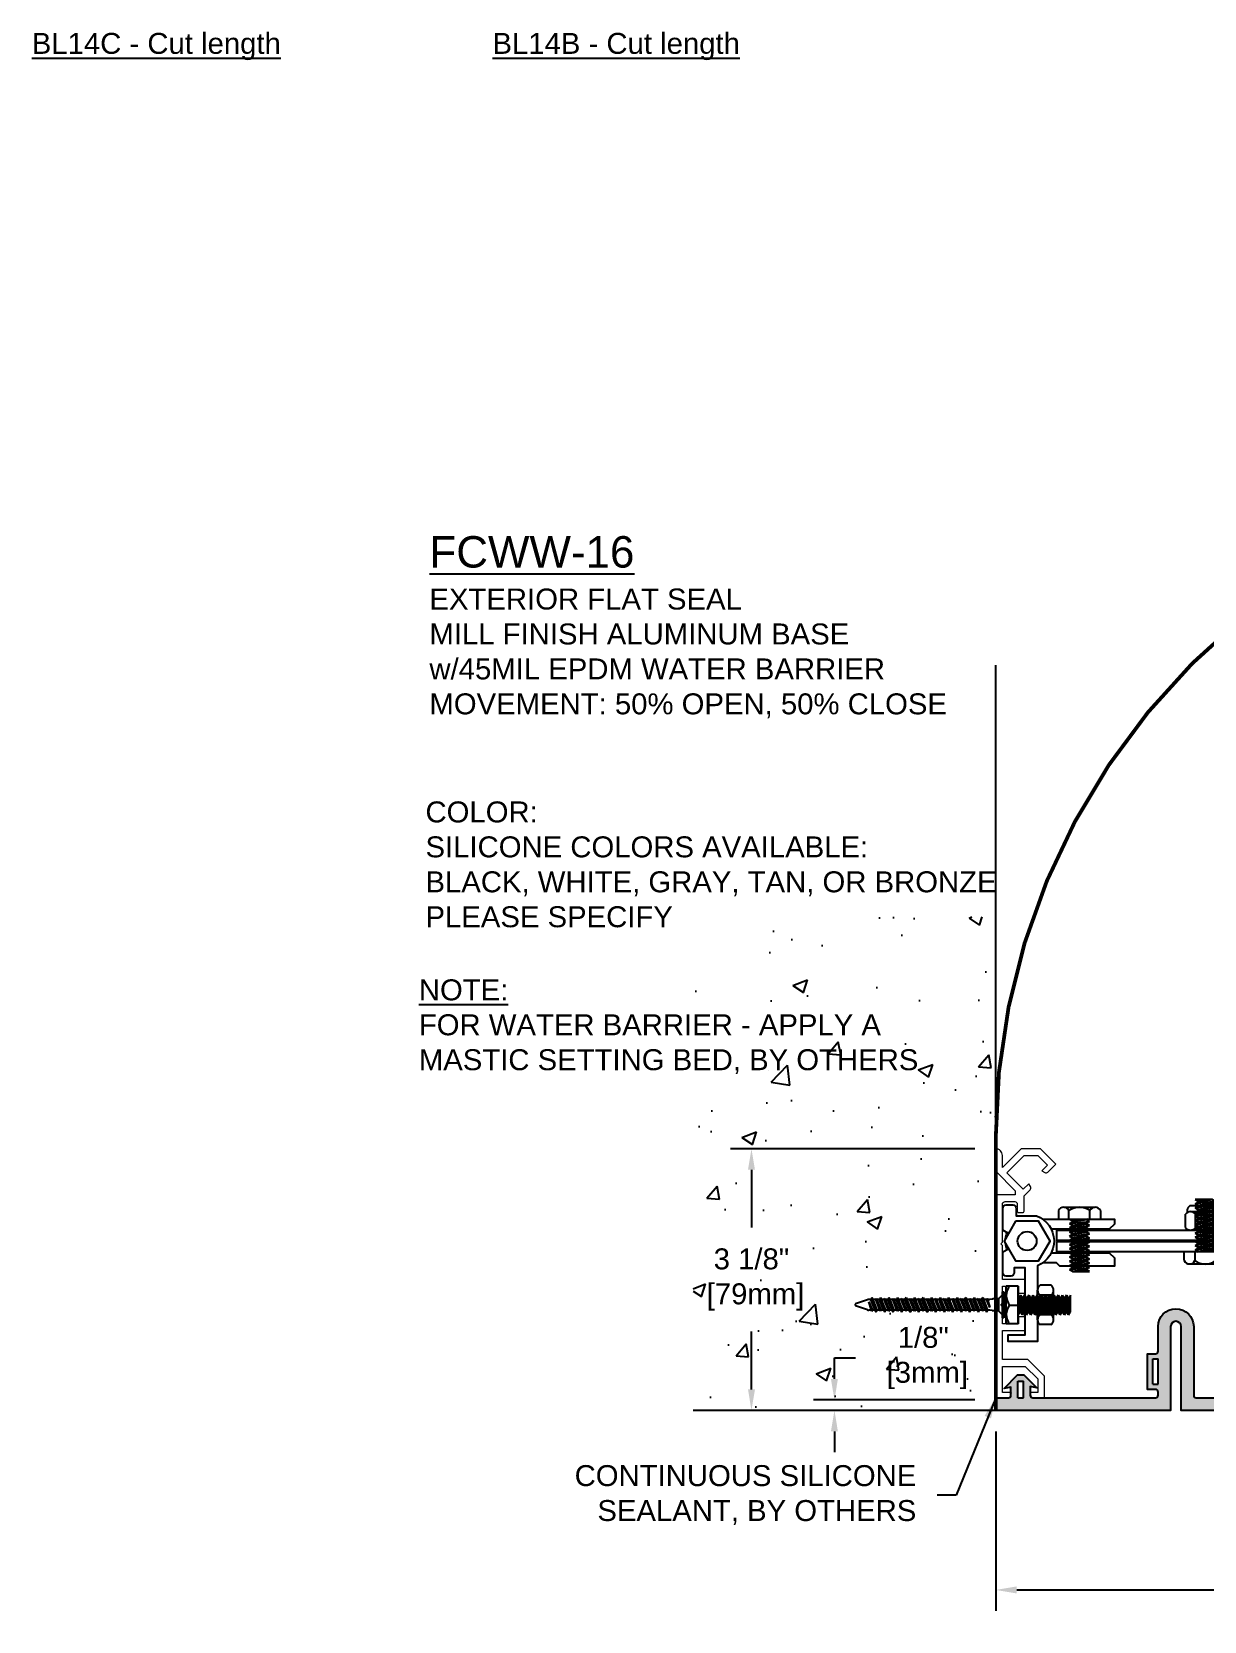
# Model space of a CAD drawing. Header units: inches. Extents: x 1.1 to 34.9, y -16.7 to 21.6.
# Drawn here: x 1.84 to 15.82, y -16.69 to 2.27 of the extents above; entities that cross this region are included whole.
import ezdxf

# ---------------------------------------------------------------- set-up
doc = ezdxf.new("R2010")
doc.units = ezdxf.units.IN
doc.header["$MEASUREMENT"] = 0
for name, color, linetype in [('Anchors', 4, 'Continuous'), ('Conditions', 1, 'Continuous'), ('Dimensions', 3, 'Continuous'), ('Fillers', 2, 'Continuous'), ('Metals', 7, 'Continuous'), ('Text', 2, 'Continuous')]:
    doc.layers.add(name, color=color, linetype=linetype)
doc.styles.add('Arial', font='arial.ttf')
doc.dimstyles.new('Arial', dxfattribs={"dimtxt": 0.25, "dimasz": 0.25, "dimexe": 0.25, "dimexo": 0.25, "dimgap": 0.25, "dimtad": 0, "dimtih": 1, "dimtoh": 1, "dimdec": 4, "dimzin": 0, "dimdsep": 46, "dimlunit": 4, "dimtxsty": 'Arial', "dimcen": 0.25, "dimadec": 0, "dimazin": 0, "dimtfac": 1, "dimtdec": 4, "dimtofl": 0, "dimtmove": 0, "dimatfit": 3, "dimfxl": 0, "dimfrac": 2, "dimtolj": 1, "dimtzin": 0, "dimarcsym": 0})

# ---------------------------------------------------------------- blocks, each defined once
blk = doc.blocks.new('*D0')
at = {"layer": 'Defpoints', "color": 0}
for p in [(13.334, -14.177), (29.334, -14.177), (29.334, -16.319)]:
    blk.add_point(p, dxfattribs=at)
at = {"layer": 'Dimensions', "color": 0, "lineweight": -2}
for p, q in [((13.334, -14.427), (13.334, -16.569)), ((29.334, -14.427), (29.334, -16.569)), ((13.584, -16.319), (20.368, -16.319)), ((29.084, -16.319), (22.301, -16.319))]:
    blk.add_line(p, q, dxfattribs=at)
at = {"layer": 'Dimensions', "color": 0}
for points in [[(13.584, -16.277), (13.584, -16.361), (13.334, -16.319)], [(29.084, -16.277), (29.084, -16.361), (29.334, -16.319)]]:
    blk.add_solid(points, dxfattribs=at)
at = {"layer": 'Dimensions', "color": 0, "insert": (21.334, -16.319), "char_height": 0.25, "attachment_point": 5, "style": 'Arial'}
blk.add_mtext('\\A1;1\'-4"\\P [406mm]', dxfattribs=at)
blk = doc.blocks.new('*D1')
at = {"layer": 'Defpoints', "color": 0}
for p in [(11.411, -14.052), (13.334, -14.052), (13.334, -14.177)]:
    blk.add_point(p, dxfattribs=at)
at = {"layer": 'Dimensions', "color": 0, "lineweight": -2}
for p, q in [((11.411, -13.802), (11.411, -13.552)), ((11.411, -13.552), (11.661, -13.552)), ((13.084, -14.052), (11.161, -14.052)), ((13.084, -14.177), (11.161, -14.177)), ((11.411, -14.427), (11.411, -14.677))]:
    blk.add_line(p, q, dxfattribs=at)
at = {"layer": 'Dimensions', "color": 0}
for points in [[(11.369, -13.802), (11.452, -13.802), (11.411, -14.052)], [(11.369, -14.427), (11.452, -14.427), (11.411, -14.177)]]:
    blk.add_solid(points, dxfattribs=at)
at = {"layer": 'Dimensions', "color": 0, "insert": (12.47, -13.552), "char_height": 0.25, "attachment_point": 5, "style": 'Arial'}
blk.add_mtext('\\A1;1/8"\\P [3mm]', dxfattribs=at)
blk = doc.blocks.new('*D2')
at = {"layer": 'Defpoints', "color": 0}
for p in [(10.421, -11.057), (13.335, -11.057), (13.334, -14.177)]:
    blk.add_point(p, dxfattribs=at)
at = {"layer": 'Dimensions', "color": 0, "lineweight": -2}
for p, q in [((13.085, -11.057), (10.171, -11.057)), ((10.421, -11.307), (10.421, -11.995)), ((10.421, -13.927), (10.421, -13.236)), ((13.084, -14.177), (10.171, -14.177))]:
    blk.add_line(p, q, dxfattribs=at)
at = {"layer": 'Dimensions', "color": 0}
for points in [[(10.38, -11.307), (10.463, -11.307), (10.421, -11.057)], [(10.38, -13.927), (10.463, -13.927), (10.421, -14.177)]]:
    blk.add_solid(points, dxfattribs=at)
at = {"layer": 'Dimensions', "color": 0, "insert": (10.421, -12.616), "char_height": 0.25, "attachment_point": 5, "style": 'Arial'}
blk.add_mtext('\\A1;3 1/8"\\P [79mm]', dxfattribs=at)
blk = doc.blocks.new('SILW800')
h = blk.add_hatch(color=256)
h.paths.add_polyline_path([(8.438, 6.167, -1), (8.563, 6.167), (8.563, 5.167), (10.649, 5.167), (10.649, 5.317), (10.498, 5.317, -0.414214), (10.467, 5.348), (10.467, 5.442), (10.547, 5.427), (10.39, 5.592), (10.315, 5.592), (10.157, 5.437), (10.237, 5.452), (10.237, 5.348, -0.414214), (10.206, 5.317), (8.744, 5.317, -0.414214), (8.713, 5.348), (8.713, 5.386, -0.414214), (8.744, 5.417), (8.837, 5.417), (8.838, 5.419), (8.838, 5.837), (8.833, 5.842), (8.744, 5.842, -0.414214), (8.713, 5.873), (8.713, 6.167, 1), (8.288, 6.167), (8.288, 5.348, -0.414214), (8.257, 5.317), (6.795, 5.317, -0.414214), (6.764, 5.348), (6.764, 5.442), (6.844, 5.427), (6.687, 5.592), (6.612, 5.592), (6.454, 5.437), (6.534, 5.452), (6.534, 5.348, -0.414214), (6.503, 5.317), (5.041, 5.317, -0.414214), (5.01, 5.348), (5.01, 6.167, 0.595676), (4.682, 6.345), (4.62, 6.283, 0.14555), (4.585, 6.167), (4.585, 5.873, -0.414214), (4.554, 5.842), (4.46, 5.842), (4.46, 5.417), (4.554, 5.417, -0.414214), (4.585, 5.386), (4.585, 5.348, -0.414214), (4.554, 5.317), (3.092, 5.317, -0.414214), (3.061, 5.348), (3.061, 5.452), (3.139, 5.438), (3.016, 5.56), (2.984, 5.592), (2.913, 5.592), (2.826, 5.505), (2.751, 5.427), (2.831, 5.442), (2.831, 5.348, -0.414214), (2.8, 5.317), (2.649, 5.317), (2.649, 5.167), (4.735, 5.167), (4.735, 6.167, -1), (4.86, 6.167), (4.86, 5.167), (8.438, 5.167)])
h.paths.add_polyline_path([(6.684, 5.317), (6.614, 5.317), (6.614, 5.517), (6.684, 5.517)], flags=17)
h.paths.add_polyline_path([(8.713, 5.48), (8.713, 5.78), (8.776, 5.78), (8.776, 5.48)], flags=16)
h.paths.add_polyline_path([(4.585, 5.48), (4.523, 5.48), (4.523, 5.78), (4.585, 5.78)], flags=16)
h.paths.add_polyline_path([(10.317, 5.317), (10.317, 5.517), (10.387, 5.517), (10.387, 5.317)], flags=17)
h.paths.add_polyline_path([(2.981, 5.317), (2.911, 5.317), (2.911, 5.517), (2.981, 5.517)], flags=17)
for p, q in [((4.523, 5.48), (4.523, 5.78)), ((4.523, 5.78), (4.585, 5.78)), ((4.585, 5.48), (4.585, 5.78)), ((8.713, 5.48), (8.713, 5.78)), ((8.776, 5.78), (8.713, 5.78)), ((8.776, 5.48), (8.776, 5.78)), ((8.838, 5.837), (8.833, 5.842)), ((2.911, 5.517), (2.981, 5.517)), ((2.911, 5.317), (2.911, 5.517)), ((2.981, 5.317), (2.981, 5.517)), ((6.614, 5.517), (6.684, 5.517)), ((6.614, 5.317), (6.614, 5.517)), ((6.684, 5.517), (6.684, 5.317)), ((10.317, 5.517), (10.387, 5.517)), ((10.317, 5.317), (10.317, 5.517)), ((10.387, 5.517), (10.387, 5.317)), ((2.911, 5.317), (2.981, 5.317)), ((4.523, 5.48), (4.585, 5.48)), ((6.684, 5.317), (6.614, 5.317)), ((8.776, 5.48), (8.713, 5.48)), ((8.837, 5.417), (8.838, 5.419)), ((10.387, 5.317), (10.317, 5.317))]:
    blk.add_line(p, q)
blk.add_lwpolyline([(2.649, 5.167), (2.649, 5.317), (2.8, 5.317, 0.414214), (2.831, 5.348), (2.831, 5.442), (2.751, 5.427), (2.909, 5.592), (2.984, 5.592), (3.141, 5.437), (3.061, 5.452), (3.061, 5.348, 0.414214), (3.092, 5.317), (4.554, 5.317, 0.414214), (4.585, 5.348), (4.585, 5.386, 0.414214), (4.554, 5.417), (4.46, 5.417), (4.46, 5.842), (4.554, 5.842, 0.414214), (4.585, 5.873), (4.585, 6.167, -1), (5.01, 6.167), (5.01, 5.348, 0.414214), (5.041, 5.317), (6.503, 5.317, 0.414214), (6.534, 5.348), (6.534, 5.452), (6.454, 5.437), (6.612, 5.592), (6.687, 5.592), (6.844, 5.427), (6.764, 5.442), (6.764, 5.348, 0.414214), (6.795, 5.317), (8.257, 5.317, 0.414214), (8.288, 5.348), (8.288, 6.167, -1), (8.713, 6.167), (8.713, 5.873, 0.414214), (8.744, 5.842), (8.838, 5.842), (8.838, 5.417), (8.744, 5.417, 0.414214), (8.713, 5.386), (8.713, 5.348, 0.414214), (8.744, 5.317), (10.206, 5.317, 0.414214), (10.237, 5.348), (10.237, 5.452), (10.157, 5.437), (10.315, 5.592), (10.39, 5.592), (10.547, 5.427), (10.467, 5.442), (10.467, 5.348, 0.414214), (10.498, 5.317), (10.649, 5.317), (10.649, 5.167), (8.563, 5.167), (8.563, 6.167, 1), (8.438, 6.167), (8.438, 5.167), (4.86, 5.167), (4.86, 6.167, 1), (4.735, 6.167), (4.735, 5.167)], format="xyb", close=True)
blk.add_point((6.649, 5.317))
blk = doc.blocks.new('H1458S')
for p, q in [((-0.25, 0.104), (-0.25, 0)), ((-0.25, 0), (0.25, 0)), ((-0.188, 0.144), (0.187, 0.144)), ((-0.125, 0), (-0.125, 0.104)), ((-0.119, 0), (-0.085, -0.02)), ((-0.085, -0.02), (0.048, 0)), ((0.125, 0), (0.125, 0.104)), ((0.25, 0.104), (0.25, 0)), ((-0.119, -0.05), (0.119, -0.025)), ((-0.119, -0.05), (-0.085, -0.03)), ((-0.119, -0.05), (-0.085, -0.07)), ((-0.119, -0.1), (0.119, -0.075)), ((-0.119, -0.1), (-0.085, -0.08)), ((-0.119, -0.1), (-0.085, -0.12)), ((-0.119, -0.15), (0.119, -0.125)), ((-0.119, -0.15), (-0.085, -0.13)), ((-0.119, -0.15), (-0.085, -0.17)), ((-0.119, -0.2), (0.119, -0.175)), ((-0.119, -0.2), (-0.085, -0.18)), ((-0.085, -0.03), (0.085, -0.005)), ((-0.085, -0.02), (-0.085, -0.03)), ((-0.085, -0.07), (0.085, -0.045)), ((-0.085, -0.08), (0.085, -0.055)), ((-0.085, -0.07), (-0.085, -0.08)), ((-0.085, -0.12), (0.085, -0.095)), ((-0.085, -0.13), (0.085, -0.105)), ((-0.085, -0.12), (-0.085, -0.13)), ((-0.085, -0.17), (0.085, -0.145)), ((-0.085, -0.18), (0.085, -0.155)), ((-0.085, -0.17), (-0.085, -0.18)), ((0.094, 0), (0.085, -0.005)), ((0.119, -0.025), (0.085, -0.005)), ((0.119, -0.025), (0.085, -0.045)), ((0.085, -0.045), (0.085, -0.055)), ((0.119, -0.075), (0.085, -0.055)), ((0.119, -0.075), (0.085, -0.095)), ((0.085, -0.095), (0.085, -0.105)), ((0.119, -0.125), (0.085, -0.105)), ((0.119, -0.125), (0.085, -0.145)), ((0.085, -0.145), (0.085, -0.155)), ((0.119, -0.175), (0.085, -0.155)), ((0.119, -0.175), (0.085, -0.195)), ((-0.119, -0.2), (-0.085, -0.22)), ((-0.119, -0.25), (0.119, -0.225)), ((-0.119, -0.25), (-0.085, -0.23)), ((-0.119, -0.25), (-0.085, -0.27)), ((-0.119, -0.3), (0.119, -0.275)), ((-0.119, -0.3), (-0.085, -0.28)), ((-0.119, -0.3), (-0.085, -0.32)), ((-0.119, -0.35), (0.119, -0.325)), ((-0.119, -0.35), (-0.085, -0.33)), ((-0.119, -0.35), (-0.085, -0.37)), ((-0.119, -0.4), (0.119, -0.375)), ((-0.085, -0.22), (0.085, -0.195)), ((-0.085, -0.23), (0.085, -0.205)), ((-0.085, -0.22), (-0.085, -0.23)), ((-0.085, -0.27), (0.085, -0.245)), ((-0.085, -0.28), (0.085, -0.255)), ((-0.085, -0.27), (-0.085, -0.28)), ((-0.085, -0.32), (0.085, -0.295)), ((-0.085, -0.33), (0.085, -0.305)), ((-0.085, -0.32), (-0.085, -0.33)), ((-0.085, -0.37), (0.085, -0.345)), ((-0.085, -0.38), (0.085, -0.355)), ((-0.085, -0.37), (-0.085, -0.38)), ((0.085, -0.195), (0.085, -0.205)), ((0.119, -0.225), (0.085, -0.205)), ((0.119, -0.225), (0.085, -0.245)), ((0.085, -0.245), (0.085, -0.255)), ((0.119, -0.275), (0.085, -0.255)), ((0.119, -0.275), (0.085, -0.295)), ((0.085, -0.295), (0.085, -0.305)), ((0.119, -0.325), (0.085, -0.305)), ((0.119, -0.325), (0.085, -0.345)), ((0.085, -0.345), (0.085, -0.355)), ((0.119, -0.375), (0.085, -0.355)), ((0.119, -0.375), (0.085, -0.395)), ((-0.119, -0.4), (-0.085, -0.38)), ((-0.119, -0.4), (-0.085, -0.42)), ((-0.119, -0.45), (0.119, -0.425)), ((-0.119, -0.45), (-0.085, -0.43)), ((-0.119, -0.45), (-0.085, -0.47)), ((-0.119, -0.5), (0.119, -0.475)), ((-0.119, -0.5), (-0.085, -0.48)), ((-0.119, -0.5), (-0.085, -0.52)), ((-0.119, -0.55), (0.119, -0.525)), ((-0.119, -0.55), (-0.085, -0.53)), ((-0.119, -0.55), (-0.085, -0.57)), ((-0.085, -0.42), (0.085, -0.395)), ((-0.085, -0.43), (0.085, -0.405)), ((-0.085, -0.42), (-0.085, -0.43)), ((-0.085, -0.47), (0.085, -0.445)), ((-0.085, -0.48), (0.085, -0.455)), ((-0.085, -0.47), (-0.085, -0.48)), ((-0.085, -0.52), (0.085, -0.495)), ((-0.085, -0.53), (0.085, -0.505)), ((-0.085, -0.52), (-0.085, -0.53)), ((-0.085, -0.57), (0.085, -0.545)), ((-0.085, -0.58), (0.085, -0.555)), ((0.085, -0.395), (0.085, -0.405)), ((0.119, -0.425), (0.085, -0.405)), ((0.119, -0.425), (0.085, -0.445)), ((0.085, -0.445), (0.085, -0.455)), ((0.119, -0.475), (0.085, -0.455)), ((0.119, -0.475), (0.085, -0.495)), ((0.085, -0.495), (0.085, -0.505)), ((0.119, -0.525), (0.085, -0.505)), ((0.119, -0.525), (0.085, -0.545)), ((0.085, -0.545), (0.085, -0.555)), ((0.119, -0.575), (0.085, -0.555)), ((-0.119, -0.6), (0.119, -0.575)), ((-0.119, -0.6), (-0.085, -0.58)), ((-0.119, -0.6), (-0.085, -0.62)), ((-0.085, -0.57), (-0.085, -0.58)), ((-0.085, -0.62), (0.085, -0.595)), ((-0.085, -0.62), (-0.085, -0.625)), ((-0.085, -0.625), (0.119, -0.625)), ((-0.048, -0.625), (0.085, -0.605)), ((0.119, -0.575), (0.085, -0.595)), ((0.085, -0.595), (0.085, -0.605)), ((0.119, -0.625), (0.085, -0.605))]:
    blk.add_line(p, q)
for centre, radius, start, end in [((-0.188, 0.075), 0.0688, 24.7615, 155.2385), ((0, -0.071), 0.215, 54.5107, 125.4893), ((0.187, 0.075), 0.0688, 24.7615, 155.2385)]:
    blk.add_arc(centre, radius, start, end)
blk = doc.blocks.new('HN14S')
for p, q in [((-0.176, 0), (0.176, 0)), ((-0.234, -0.161), (-0.234, -0.03)), ((-0.117, -0.161), (-0.117, -0.03)), ((0.117, -0.161), (0.117, -0.03)), ((0.235, -0.161), (0.235, -0.03)), ((-0.176, -0.191), (0.176, -0.191))]:
    blk.add_line(p, q)
for centre, radius, start, end in [((-0.176, -0.072), 0.0723, 35.7751, 144.2249), ((0, -0.244), 0.244, 61.2813, 118.7187), ((0.176, -0.072), 0.0723, 35.7751, 144.2249), ((-0.176, -0.119), 0.0723, 215.7751, 324.2249), ((0, 0.053), 0.244, 241.2813, 298.7187), ((0.176, -0.119), 0.0723, 215.7751, 324.2249)]:
    blk.add_arc(centre, radius, start, end)
blk = doc.blocks.new('H1458 TURNED')
for p, q in [((2.003, 22.663), (1.859, 22.663)), ((1.859, 22.213), (1.859, 22.663)), ((2.003, 22.213), (2.003, 22.663)), ((1.899, 22.438), (2.003, 22.438)), ((2.003, 22.532), (2.009, 22.523)), ((2.023, 22.353), (2.003, 22.486)), ((2.028, 22.557), (2.009, 22.523)), ((2.034, 22.353), (2.009, 22.523)), ((2.028, 22.557), (2.048, 22.523)), ((2.053, 22.319), (2.028, 22.557)), ((2.073, 22.353), (2.048, 22.523)), ((2.048, 22.523), (2.059, 22.523)), ((2.078, 22.557), (2.059, 22.523)), ((2.084, 22.353), (2.059, 22.523)), ((2.078, 22.557), (2.098, 22.523)), ((2.103, 22.319), (2.078, 22.557)), ((2.123, 22.353), (2.098, 22.523)), ((2.098, 22.523), (2.109, 22.523)), ((2.128, 22.557), (2.109, 22.523)), ((2.134, 22.353), (2.109, 22.523)), ((2.128, 22.557), (2.148, 22.523)), ((2.153, 22.319), (2.128, 22.557)), ((2.173, 22.353), (2.148, 22.523)), ((2.148, 22.523), (2.159, 22.523)), ((2.178, 22.557), (2.159, 22.523)), ((2.184, 22.353), (2.159, 22.523)), ((2.178, 22.557), (2.198, 22.523)), ((2.203, 22.319), (2.178, 22.557)), ((2.223, 22.353), (2.198, 22.523)), ((2.198, 22.523), (2.209, 22.523)), ((2.228, 22.557), (2.209, 22.523)), ((2.234, 22.353), (2.209, 22.523)), ((2.228, 22.557), (2.248, 22.523)), ((2.253, 22.319), (2.228, 22.557)), ((2.273, 22.353), (2.248, 22.523)), ((2.248, 22.523), (2.259, 22.523)), ((2.278, 22.557), (2.259, 22.523)), ((2.284, 22.353), (2.259, 22.523)), ((2.278, 22.557), (2.298, 22.523)), ((2.303, 22.319), (2.278, 22.557)), ((2.298, 22.523), (2.309, 22.523)), ((2.323, 22.353), (2.298, 22.523)), ((2.328, 22.557), (2.309, 22.523)), ((2.334, 22.353), (2.309, 22.523)), ((2.328, 22.557), (2.348, 22.523)), ((2.353, 22.319), (2.328, 22.557)), ((2.373, 22.353), (2.348, 22.523)), ((2.348, 22.523), (2.359, 22.523)), ((2.378, 22.557), (2.359, 22.523)), ((2.384, 22.353), (2.359, 22.523)), ((2.378, 22.557), (2.398, 22.523)), ((2.403, 22.319), (2.378, 22.557)), ((2.423, 22.353), (2.398, 22.523)), ((2.398, 22.523), (2.409, 22.523)), ((2.428, 22.557), (2.409, 22.523)), ((2.434, 22.353), (2.409, 22.523)), ((2.428, 22.557), (2.448, 22.523)), ((2.453, 22.319), (2.428, 22.557)), ((2.473, 22.353), (2.448, 22.523)), ((2.448, 22.523), (2.459, 22.523)), ((2.478, 22.557), (2.459, 22.523)), ((2.484, 22.353), (2.459, 22.523)), ((2.478, 22.557), (2.498, 22.523)), ((2.503, 22.319), (2.478, 22.557)), ((2.523, 22.353), (2.498, 22.523)), ((2.498, 22.523), (2.509, 22.523)), ((2.528, 22.557), (2.509, 22.523)), ((2.534, 22.353), (2.509, 22.523)), ((2.528, 22.557), (2.548, 22.523)), ((2.553, 22.319), (2.528, 22.557)), ((2.573, 22.353), (2.548, 22.523)), ((2.548, 22.523), (2.559, 22.523)), ((2.578, 22.557), (2.559, 22.523)), ((2.584, 22.353), (2.559, 22.523)), ((2.578, 22.557), (2.598, 22.523)), ((2.603, 22.319), (2.578, 22.557)), ((2.598, 22.523), (2.609, 22.523)), ((2.623, 22.353), (2.598, 22.523)), ((2.628, 22.557), (2.609, 22.523)), ((2.628, 22.389), (2.609, 22.523)), ((2.628, 22.353), (2.628, 22.557)), ((2.003, 22.213), (1.859, 22.213)), ((2.003, 22.213), (1.899, 22.213)), ((2.003, 22.319), (2.023, 22.353)), ((2.023, 22.353), (2.034, 22.353)), ((2.053, 22.319), (2.034, 22.353)), ((2.053, 22.319), (2.073, 22.353)), ((2.073, 22.353), (2.084, 22.353)), ((2.103, 22.319), (2.084, 22.353)), ((2.103, 22.319), (2.123, 22.353)), ((2.123, 22.353), (2.134, 22.353)), ((2.153, 22.319), (2.134, 22.353)), ((2.153, 22.319), (2.173, 22.353)), ((2.173, 22.353), (2.184, 22.353)), ((2.203, 22.319), (2.184, 22.353)), ((2.203, 22.319), (2.223, 22.353)), ((2.223, 22.353), (2.234, 22.353)), ((2.253, 22.319), (2.234, 22.353)), ((2.253, 22.319), (2.273, 22.353)), ((2.273, 22.353), (2.284, 22.353)), ((2.303, 22.319), (2.284, 22.353)), ((2.303, 22.319), (2.323, 22.353)), ((2.323, 22.353), (2.334, 22.353)), ((2.353, 22.319), (2.334, 22.353)), ((2.353, 22.319), (2.373, 22.353)), ((2.373, 22.353), (2.384, 22.353)), ((2.403, 22.319), (2.384, 22.353)), ((2.403, 22.319), (2.423, 22.353)), ((2.423, 22.353), (2.434, 22.353)), ((2.453, 22.319), (2.434, 22.353)), ((2.453, 22.319), (2.473, 22.353)), ((2.473, 22.353), (2.484, 22.353)), ((2.503, 22.319), (2.484, 22.353)), ((2.503, 22.319), (2.523, 22.353)), ((2.523, 22.353), (2.534, 22.353)), ((2.553, 22.319), (2.534, 22.353)), ((2.553, 22.319), (2.573, 22.353)), ((2.573, 22.353), (2.584, 22.353)), ((2.603, 22.319), (2.584, 22.353)), ((2.603, 22.319), (2.623, 22.353)), ((2.623, 22.353), (2.628, 22.353))]:
    blk.add_line(p, q)
for centre in [(2.036, 22.551), (2.036, 22.326)]:
    blk.add_arc(centre, 0.177, 140.4539, 219.5461)
blk = doc.blocks.new('TH316134 BEYOND')
for p, q in [((-0.157, 0.019), (0.157, 0.019)), ((-0.157, 0), (-0.157, 0.019)), ((-0.157, 0), (0.157, 0)), ((-0.135, 0.029), (-0.134, 0.046)), ((-0.115, 0), (-0.07, -0.045)), ((-0.065, 0.019), (-0.065, 0.046)), ((0.064, 0.019), (0.064, 0.046)), ((0.115, 0), (0.07, -0.045)), ((0.135, 0.029), (0.134, 0.046)), ((0.157, 0.019), (0.157, 0)), ((-0.086, -0.234), (0.086, -0.184)), ((-0.074, -0.184), (0.032, -0.147)), ((-0.074, -0.184), (-0.062, -0.177)), ((-0.074, -0.184), (-0.062, -0.19)), ((-0.07, -0.045), (0.07, -0.045)), ((-0.07, -0.045), (-0.07, -0.112)), ((-0.069, -0.122), (-0.063, -0.148)), ((0.032, -0.147), (-0.062, -0.19)), ((-0.062, -0.177), (0.032, -0.147)), ((-0.062, -0.157), (-0.062, -0.177)), ((0.062, -0.171), (-0.062, -0.221)), ((0.062, -0.157), (0.062, -0.171)), ((0.086, -0.184), (0.062, -0.171)), ((0.086, -0.184), (0.062, -0.197)), ((0.069, -0.122), (0.063, -0.148)), ((0.07, -0.045), (0.07, -0.112)), ((-0.086, -0.234), (-0.062, -0.221)), ((-0.086, -0.234), (-0.062, -0.247)), ((-0.086, -0.336), (0.086, -0.285)), ((-0.086, -0.336), (-0.062, -0.323)), ((-0.086, -0.336), (-0.062, -0.349)), ((-0.074, -0.285), (0.074, -0.234)), ((-0.074, -0.285), (-0.062, -0.279)), ((-0.074, -0.285), (-0.062, -0.291)), ((-0.074, -0.387), (0.074, -0.336)), ((-0.062, -0.19), (-0.062, -0.221)), ((0.062, -0.197), (-0.062, -0.247)), ((-0.062, -0.279), (0.062, -0.228)), ((0.062, -0.241), (-0.062, -0.291)), ((-0.062, -0.247), (-0.062, -0.279)), ((0.062, -0.272), (-0.062, -0.323)), ((-0.062, -0.291), (-0.062, -0.323)), ((0.062, -0.298), (-0.062, -0.349)), ((-0.062, -0.381), (0.062, -0.33)), ((0.062, -0.342), (-0.062, -0.393)), ((-0.062, -0.349), (-0.062, -0.381)), ((0.062, -0.374), (-0.062, -0.425)), ((0.062, -0.197), (0.062, -0.228)), ((0.074, -0.234), (0.062, -0.228)), ((0.074, -0.234), (0.062, -0.241)), ((0.062, -0.241), (0.062, -0.272)), ((0.086, -0.285), (0.062, -0.272)), ((0.086, -0.285), (0.062, -0.298)), ((0.062, -0.298), (0.062, -0.33)), ((0.074, -0.336), (0.062, -0.33)), ((0.074, -0.336), (0.062, -0.342)), ((0.062, -0.342), (0.062, -0.374)), ((0.086, -0.387), (0.062, -0.374)), ((-0.086, -0.437), (0.086, -0.387)), ((-0.086, -0.437), (-0.062, -0.425)), ((-0.086, -0.437), (-0.062, -0.45)), ((-0.086, -0.539), (0.086, -0.488)), ((-0.086, -0.539), (-0.062, -0.526)), ((-0.086, -0.539), (-0.062, -0.552)), ((-0.074, -0.387), (-0.062, -0.381)), ((-0.074, -0.387), (-0.062, -0.393)), ((-0.074, -0.488), (0.074, -0.437)), ((-0.074, -0.488), (-0.062, -0.482)), ((-0.074, -0.488), (-0.062, -0.494)), ((-0.074, -0.59), (0.074, -0.539)), ((-0.062, -0.393), (-0.062, -0.425)), ((0.062, -0.4), (-0.062, -0.45)), ((-0.062, -0.482), (0.062, -0.431)), ((0.062, -0.444), (-0.062, -0.494)), ((-0.062, -0.45), (-0.062, -0.482)), ((0.062, -0.475), (-0.062, -0.526)), ((-0.062, -0.494), (-0.062, -0.526)), ((0.062, -0.501), (-0.062, -0.552)), ((-0.062, -0.584), (0.062, -0.533)), ((0.062, -0.545), (-0.062, -0.596)), ((-0.062, -0.552), (-0.062, -0.584)), ((0.086, -0.387), (0.062, -0.4)), ((0.062, -0.4), (0.062, -0.431)), ((0.074, -0.437), (0.062, -0.431)), ((0.074, -0.437), (0.062, -0.444)), ((0.062, -0.444), (0.062, -0.475)), ((0.086, -0.488), (0.062, -0.475)), ((0.086, -0.488), (0.062, -0.501)), ((0.062, -0.501), (0.062, -0.533)), ((0.074, -0.539), (0.062, -0.533)), ((0.074, -0.539), (0.062, -0.545)), ((0.062, -0.545), (0.062, -0.577)), ((-0.086, -0.641), (0.086, -0.59)), ((-0.086, -0.641), (-0.062, -0.628)), ((-0.086, -0.641), (-0.062, -0.654)), ((-0.086, -0.742), (0.086, -0.691)), ((-0.086, -0.742), (-0.062, -0.729)), ((-0.086, -0.742), (-0.062, -0.755)), ((-0.074, -0.59), (-0.062, -0.584)), ((-0.074, -0.59), (-0.062, -0.596)), ((-0.074, -0.691), (0.074, -0.641)), ((-0.074, -0.691), (-0.062, -0.685)), ((-0.074, -0.691), (-0.062, -0.698)), ((-0.074, -0.793), (0.074, -0.742)), ((0.062, -0.577), (-0.062, -0.628)), ((-0.062, -0.596), (-0.062, -0.628)), ((0.062, -0.603), (-0.062, -0.654)), ((-0.062, -0.685), (0.062, -0.634)), ((0.062, -0.647), (-0.062, -0.698)), ((-0.062, -0.654), (-0.062, -0.685)), ((0.062, -0.678), (-0.062, -0.729)), ((-0.062, -0.698), (-0.062, -0.729)), ((0.062, -0.704), (-0.062, -0.755)), ((-0.062, -0.787), (0.062, -0.736)), ((0.062, -0.748), (-0.062, -0.799)), ((-0.062, -0.755), (-0.062, -0.787)), ((0.086, -0.59), (0.062, -0.577)), ((0.086, -0.59), (0.062, -0.603)), ((0.062, -0.603), (0.062, -0.634)), ((0.074, -0.641), (0.062, -0.634)), ((0.074, -0.641), (0.062, -0.647)), ((0.062, -0.647), (0.062, -0.678)), ((0.086, -0.691), (0.062, -0.678)), ((0.086, -0.691), (0.062, -0.704)), ((0.062, -0.704), (0.062, -0.736)), ((0.074, -0.742), (0.062, -0.736)), ((0.074, -0.742), (0.062, -0.748)), ((0.062, -0.748), (0.062, -0.78)), ((-0.086, -0.844), (0.086, -0.793)), ((-0.086, -0.844), (-0.062, -0.831)), ((-0.086, -0.844), (-0.062, -0.857)), ((-0.086, -0.945), (0.086, -0.895)), ((-0.086, -0.945), (-0.062, -0.932)), ((-0.086, -0.945), (-0.062, -0.958)), ((-0.074, -0.793), (-0.062, -0.787)), ((-0.074, -0.793), (-0.062, -0.799)), ((-0.074, -0.895), (0.074, -0.844)), ((-0.074, -0.895), (-0.062, -0.888)), ((-0.074, -0.895), (-0.062, -0.901)), ((-0.074, -0.996), (0.074, -0.945)), ((0.062, -0.78), (-0.062, -0.831)), ((-0.062, -0.799), (-0.062, -0.831)), ((0.062, -0.806), (-0.062, -0.857)), ((-0.062, -0.888), (0.062, -0.838)), ((0.062, -0.85), (-0.062, -0.901)), ((-0.062, -0.857), (-0.062, -0.888)), ((0.062, -0.882), (-0.062, -0.932)), ((-0.062, -0.901), (-0.062, -0.932)), ((0.062, -0.907), (-0.062, -0.958)), ((-0.062, -0.99), (0.062, -0.939)), ((0.086, -0.793), (0.062, -0.78)), ((0.086, -0.793), (0.062, -0.806)), ((0.062, -0.806), (0.062, -0.838)), ((0.074, -0.844), (0.062, -0.838)), ((0.074, -0.844), (0.062, -0.85)), ((0.062, -0.85), (0.062, -0.882)), ((0.086, -0.895), (0.062, -0.882)), ((0.086, -0.895), (0.062, -0.907)), ((0.062, -0.907), (0.062, -0.939)), ((0.074, -0.945), (0.062, -0.939)), ((0.074, -0.945), (0.062, -0.951)), ((-0.086, -1.047), (0.086, -0.996)), ((-0.086, -1.047), (-0.062, -1.034)), ((-0.086, -1.047), (-0.062, -1.06)), ((-0.086, -1.148), (0.086, -1.098)), ((-0.086, -1.148), (-0.062, -1.136)), ((-0.074, -0.996), (-0.062, -0.99)), ((-0.074, -0.996), (-0.062, -1.002)), ((-0.074, -1.098), (0.074, -1.047)), ((-0.074, -1.098), (-0.062, -1.091)), ((-0.074, -1.098), (-0.062, -1.104)), ((0.062, -0.951), (-0.062, -1.002)), ((-0.062, -0.958), (-0.062, -0.99)), ((0.062, -0.983), (-0.062, -1.034)), ((-0.062, -1.002), (-0.062, -1.034)), ((0.062, -1.009), (-0.062, -1.06)), ((-0.062, -1.091), (0.062, -1.041)), ((0.062, -1.053), (-0.062, -1.104)), ((-0.062, -1.06), (-0.062, -1.091)), ((0.062, -1.085), (-0.062, -1.136)), ((-0.062, -1.104), (-0.062, -1.136)), ((0.062, -1.111), (-0.062, -1.161)), ((0.062, -0.951), (0.062, -0.983)), ((0.086, -0.996), (0.062, -0.983)), ((0.086, -0.996), (0.062, -1.009)), ((0.062, -1.009), (0.062, -1.041)), ((0.074, -1.047), (0.062, -1.041)), ((0.074, -1.047), (0.062, -1.053)), ((0.062, -1.053), (0.062, -1.085)), ((0.086, -1.098), (0.062, -1.085)), ((0.086, -1.098), (0.062, -1.111)), ((0.062, -1.111), (0.062, -1.142)), ((-0.086, -1.148), (-0.062, -1.161)), ((-0.086, -1.25), (0.086, -1.199)), ((-0.086, -1.25), (-0.062, -1.237)), ((-0.086, -1.25), (-0.062, -1.263)), ((-0.086, -1.352), (0.086, -1.301)), ((-0.074, -1.199), (0.074, -1.148)), ((-0.074, -1.199), (-0.062, -1.193)), ((-0.074, -1.199), (-0.062, -1.205)), ((-0.074, -1.301), (0.074, -1.25)), ((-0.074, -1.301), (-0.062, -1.295)), ((-0.074, -1.301), (-0.062, -1.307)), ((-0.062, -1.193), (0.062, -1.142)), ((0.062, -1.155), (-0.062, -1.205)), ((-0.062, -1.161), (-0.062, -1.193)), ((0.062, -1.186), (-0.062, -1.237)), ((-0.062, -1.205), (-0.062, -1.237)), ((0.062, -1.212), (-0.062, -1.263)), ((-0.062, -1.295), (0.062, -1.244)), ((0.062, -1.256), (-0.062, -1.307)), ((-0.062, -1.263), (-0.062, -1.295)), ((0.062, -1.288), (-0.062, -1.339)), ((-0.062, -1.307), (-0.062, -1.339)), ((0.062, -1.314), (-0.062, -1.364)), ((0.074, -1.148), (0.062, -1.142)), ((0.074, -1.148), (0.062, -1.155)), ((0.062, -1.155), (0.062, -1.186)), ((0.086, -1.199), (0.062, -1.186)), ((0.086, -1.199), (0.062, -1.212)), ((0.062, -1.212), (0.062, -1.244)), ((0.074, -1.25), (0.062, -1.244)), ((0.074, -1.25), (0.062, -1.256)), ((0.062, -1.256), (0.062, -1.288)), ((0.086, -1.301), (0.062, -1.288)), ((0.086, -1.301), (0.062, -1.314)), ((0.062, -1.314), (0.062, -1.345)), ((-0.086, -1.352), (-0.062, -1.339)), ((-0.086, -1.352), (-0.062, -1.364)), ((-0.086, -1.453), (0.086, -1.402)), ((-0.086, -1.453), (-0.062, -1.44)), ((-0.086, -1.453), (-0.062, -1.466)), ((-0.086, -1.555), (0.086, -1.504)), ((-0.074, -1.402), (0.074, -1.352)), ((-0.074, -1.402), (-0.062, -1.396)), ((-0.074, -1.402), (-0.062, -1.409)), ((-0.074, -1.504), (0.074, -1.453)), ((-0.074, -1.504), (-0.062, -1.498)), ((-0.074, -1.504), (-0.062, -1.51)), ((-0.062, -1.396), (0.062, -1.345)), ((0.062, -1.358), (-0.062, -1.409)), ((-0.062, -1.364), (-0.062, -1.396)), ((0.062, -1.389), (-0.062, -1.44)), ((-0.062, -1.409), (-0.062, -1.44)), ((0.062, -1.415), (-0.062, -1.466)), ((-0.062, -1.498), (0.062, -1.447)), ((0.062, -1.459), (-0.062, -1.51)), ((-0.062, -1.466), (-0.062, -1.498)), ((0.062, -1.491), (-0.062, -1.542)), ((-0.062, -1.51), (-0.062, -1.542)), ((0.074, -1.352), (0.062, -1.345)), ((0.074, -1.352), (0.062, -1.358)), ((0.062, -1.358), (0.062, -1.389)), ((0.086, -1.402), (0.062, -1.389)), ((0.086, -1.402), (0.062, -1.415)), ((0.062, -1.415), (0.062, -1.447)), ((0.074, -1.453), (0.062, -1.447)), ((0.074, -1.453), (0.062, -1.459)), ((0.062, -1.459), (0.062, -1.491)), ((0.086, -1.504), (0.062, -1.491)), ((0.086, -1.504), (0.062, -1.517)), ((-0.086, -1.555), (-0.062, -1.542)), ((-0.086, -1.555), (-0.062, -1.568)), ((0.062, -1.517), (-0.062, -1.568)), ((-0.062, -1.568), (-0.062, -1.593)), ((-0.06, -1.609), (-0.01, -1.752)), ((-0.034, -1.592), (0.062, -1.549)), ((-0.034, -1.592), (0.074, -1.555)), ((0.062, -1.561), (-0.034, -1.592)), ((0.06, -1.609), (0.01, -1.752)), ((0.062, -1.517), (0.062, -1.549)), ((0.074, -1.555), (0.062, -1.549)), ((0.074, -1.555), (0.062, -1.561)), ((0.062, -1.561), (0.062, -1.593))]:
    blk.add_line(p, q)
for centre, radius, start, end in [((-0.146, 0.03), 0.0112, 270, 355), ((0.146, 0.03), 0.0112, 185, 270), ((-0.023, -0.112), 0.0465, 180, 191.9357), ((-0.109, -0.157), 0.0465, 0, 11.9357), ((0.109, -0.157), 0.0465, 168.0643, 180), ((0.023, -0.112), 0.0465, 348.0643, 0), ((-0.016, -1.593), 0.0465, 180, 199.3058), ((0.016, -1.593), 0.0465, 340.6942, 0), ((0, -1.747), 0.0106, 204.1001, 335.8999)]:
    blk.add_arc(centre, radius, start, end)
blk = doc.blocks.new('HLN14S')
for p, q in [((-0.234, 0.03), (-0.234, 0.192)), ((-0.21, 0.213), (-0.21, 0.25)), ((-0.176, 0.222), (0.176, 0.222)), ((-0.168, 0.292), (0.168, 0.292)), ((-0.117, 0.03), (-0.117, 0.192)), ((0.117, 0.03), (0.117, 0.192)), ((0.21, 0.213), (0.21, 0.25)), ((0.234, 0.03), (0.234, 0.192)), ((-0.176, 0), (0.176, 0))]:
    blk.add_line(p, q)
for centre, radius, start, end in [((-0.176, 0.149), 0.0723, 35.7751, 144.2249), ((-0.168, 0.25), 0.0418, 90, 180), ((0, -0.022), 0.244, 61.2813, 118.7187), ((0.176, 0.149), 0.0723, 35.7751, 144.2249), ((0.168, 0.25), 0.0418, 0, 90), ((-0.176, 0.072), 0.0723, 215.7751, 324.2249), ((0, 0.244), 0.244, 241.2813, 298.7187), ((0.176, 0.072), 0.0723, 215.7751, 324.2249)]:
    blk.add_arc(centre, radius, start, end)
blk = doc.blocks.new('BL14B & C + ALL THREAD AND NUT')
for points in [[(3.127, 22.822), (3.058, 22.862), (3.058, 23.122, -0.414214), (3.098, 23.162), (3.178, 23.162, -0.414214), (3.218, 23.122), (3.218, 23.032), (3.46, 23.032, -0.678595), (3.473, 22.437), (3.473, 21.532), (3.123, 21.532), (3.123, 21.612), (3.323, 21.612), (3.323, 22.412), (3.193, 22.412), (3.193, 22.352, -0.414214), (3.153, 22.312), (3.098, 22.312, -0.414214), (3.058, 22.352), (3.058, 22.602), (3.127, 22.641)], [(3.09, 22.759, -0.074148), (3.109, 22.833)], [(3.109, 22.631, -0.074148), (3.09, 22.705)]]:
    blk.add_lwpolyline(points, format="xyb")
blk.add_lwpolyline([(3.211, 22.969), (3.074, 22.732), (3.211, 22.495), (3.485, 22.495), (3.622, 22.732), (3.485, 22.969)], close=True)
for points in [[(3.535, 22.992), (4.388, 22.992), (4.388, 22.932), (4.328, 22.872), (3.636, 22.872)], [(3.636, 22.592), (4.328, 22.592), (4.388, 22.532), (4.388, 22.432), (3.738, 22.432), (3.698, 22.472), (3.535, 22.472)]]:
    blk.add_lwpolyline(points)
blk.add_circle((3.348, 22.732), 0.113)
blk = doc.blocks.new('Ral6')
at = {"lineweight": 5}
blk.add_lwpolyline([(4.189, 4.51, 0.414214), (4.204, 4.525), (4.204, 4.66, 0.414214), (4.189, 4.675), (3.934, 4.675), (3.934, 5.081), (3.914, 5.101), (3.934, 5.121), (3.934, 5.572, -0.414214), (3.965, 5.603), (4.081, 5.603, -0.414214), (4.112, 5.572), (4.112, 5.488, 0.414214), (4.127, 5.473), (4.177, 5.473, 0.414214), (4.192, 5.488), (4.192, 5.672), (4.265, 5.745, 0.339454), (4.27, 5.782), (4.25, 5.817), (4.183, 5.75), (3.986, 5.947), (4.192, 6.153), (4.357, 6.153), (4.471, 6.039), (4.404, 5.971), (4.439, 5.951, 0.339454), (4.477, 5.956), (4.572, 6.051), (4.39, 6.233), (4.159, 6.233), (3.934, 6.009), (3.934, 6.154, 0.416043), (3.854, 6.233), (3.854, 5.966), (4.087, 5.733), (4.087, 5.683), (3.854, 5.683), (3.854, 3.263), (4.002, 3.263, 0.339454), (4.032, 3.286), (4.042, 3.325), (3.934, 3.325), (3.934, 3.638), (4.205, 3.638), (4.355, 3.488), (4.355, 3.325), (4.26, 3.325), (4.271, 3.286, 0.339454), (4.301, 3.263), (4.435, 3.263), (4.435, 3.521), (4.238, 3.718), (3.934, 3.718), (3.934, 4.065), (4.189, 4.065, 0.414214), (4.204, 4.08), (4.204, 4.215, 0.414214), (4.189, 4.23), (4.139, 4.23, 0.414214), (4.124, 4.215), (4.124, 4.145), (3.934, 4.145), (3.934, 4.35), (3.914, 4.37), (3.934, 4.39), (3.934, 4.595), (4.124, 4.595), (4.124, 4.525, 0.414214), (4.139, 4.51)], format="xyb", close=True, dxfattribs=at)
blk = doc.blocks.new('pantograph - profile')
at = {"layer": 'Metals'}
for points in [[(2.701, 22.862), (17.244, 22.862), (17.244, 22.737), (2.701, 22.737)], [(2.701, 22.727), (17.244, 22.727), (17.244, 22.602), (2.701, 22.602)]]:
    blk.add_lwpolyline(points, close=True, dxfattribs=at)
blk.add_blockref('Ral6', (-1.881, 17.599))
at = {"layer": 'Anchors'}
for name, p in [('H1458S', (2.972, 22.992)), ('HLN14S', (4.472, 22.862)), ('H1458 TURNED', (0.239, -0.469))]:
    blk.add_blockref(name, p, dxfattribs=at)
for name, p, rotation in [('H1458S', (4.472, 22.602), 180), ('HN14S', (2.473, 21.969), 90), ('TH316134 BEYOND', (2.052, 21.971), 270)]:
    blk.add_blockref(name, p, dxfattribs=dict(at, rotation=rotation))
at = {"layer": 'Metals'}
blk.add_blockref('BL14B & C + ALL THREAD AND NUT', (-1, 0), dxfattribs=at)

msp = doc.modelspace()

# ---------------------------------------------------------------- hatches: boundary and pattern name
at = {"layer": 'Conditions'}
h = msp.add_hatch(dxfattribs=at)
h.set_pattern_fill('AR-CONC', color=256, scale=0.25, style=0)
h.set_pattern_definition([(50, (0, 13.2691), (1.79315, -0.15688), [0.1875, -2.0625]), (355, (0, 13.2691), (-0.34688, 1.88048), [0.15, -1.65]), (100.4514, (0.1494, 13.256), (1.44627, 1.7236), [0.15935, -1.75286]), (46.184, (0, 13.769), (2.6681, -0.4138), [0.28125, -3.09375]), (96.636, (0.2223, 13.7346), (2.33666, 2.4353), [0.23903, -2.62928]), (351.184, (0, 13.769), (2.33665, 2.4353), [0.225, -2.475]), (21, (0.25, 13.6441), (1.49227, -1.00655), [0.1875, -2.0625]), (326, (0.25, 13.6441), (0.60829, 1.81288), [0.15, -1.65]), (71.4514, (0.3744, 13.5602), (2.10056, 0.80633), [0.15935, -1.75286]), (37.5, (0, 13.2691), (0.0304, 0.832235), [0, -1.63, 0, -1.675, 0, -1.65625]), (7.5, (0, 13.2691), (0.657674, 0.98603), [0, -0.955, 0, -1.5925, 0, -0.63125]), (327.5, (-0.5575, 13.2691), (1.334556, -0.056387), [0, -0.625, 0, -1.95, 0, -2.5875]), (317.5, (-0.8075, 13.2691), (1.457965, 0.250262), [0, -0.8125, 0, -1.295, 0, -1.8375])])
h.paths.add_polyline_path([(13.334178, -8.291261), (9.726385, -8.291261), (9.726385, -14.176571), (13.334178, -14.176571), (13.334178, -12.965251), (13.297221, -12.965251), (13.266497, -12.958756, 0.05212645), (13.25688, -12.957751), (13.243509, -12.957751), (13.230584, -12.981751), (13.217659, -12.957751), (13.185967, -12.957751), (13.179803, -12.969196), (13.17364, -12.957751), (13.141947, -12.957751), (13.129022, -12.981751), (13.116097, -12.957751), (13.084404, -12.957751), (13.078241, -12.969196), (13.072077, -12.957751), (13.040384, -12.957751), (13.027459, -12.981751), (13.014534, -12.957751), (12.982842, -12.957751), (12.976678, -12.969196), (12.970515, -12.957751), (12.938822, -12.957751), (12.925897, -12.981751), (12.912972, -12.957751), (12.881279, -12.957751), (12.875116, -12.969196), (12.868952, -12.957751), (12.837259, -12.957751), (12.824334, -12.981751), (12.811409, -12.957751), (12.779717, -12.957751), (12.773553, -12.969196), (12.76739, -12.957751), (12.735697, -12.957751), (12.722772, -12.981751), (12.709847, -12.957751), (12.678154, -12.957751), (12.671991, -12.969196), (12.665827, -12.957751), (12.634134, -12.957751), (12.621209, -12.981751), (12.608284, -12.957751), (12.576592, -12.957751), (12.570428, -12.969196), (12.564265, -12.957751), (12.532572, -12.957751), (12.519647, -12.981751), (12.506722, -12.957751), (12.475029, -12.957751), (12.468866, -12.969196), (12.462702, -12.957751), (12.431009, -12.957751), (12.418084, -12.981751), (12.405159, -12.957751), (12.373467, -12.957751), (12.367303, -12.969196), (12.36114, -12.957751), (12.329447, -12.957751), (12.316522, -12.981751), (12.303597, -12.957751), (12.271904, -12.957751), (12.265741, -12.969196), (12.259577, -12.957751), (12.227884, -12.957751), (12.214959, -12.981751), (12.202034, -12.957751), (12.170342, -12.957751), (12.164178, -12.969196), (12.158015, -12.957751), (12.126322, -12.957751), (12.113397, -12.981751), (12.100472, -12.957751), (12.068779, -12.957751), (12.062616, -12.969196), (12.056452, -12.957751), (12.024759, -12.957751), (12.011834, -12.981751), (11.998909, -12.957751), (11.967217, -12.957751), (11.961053, -12.969196), (11.95489, -12.957751), (11.923197, -12.957751), (11.910272, -12.981751), (11.897347, -12.957751), (11.865654, -12.957751), (11.859491, -12.969196), (11.853327, -12.957751), (11.820705, -12.957751, -0.084437044), (11.805331, -12.955136), (11.66428, -12.905725, -0.774123281), (11.66428, -12.885277), (11.805331, -12.835866, -0.084437044), (11.820705, -12.833251), (11.846566, -12.833251), (11.859491, -12.809251), (11.872416, -12.833251), (11.904109, -12.833251), (11.910272, -12.821807), (11.916435, -12.833251), (11.948128, -12.833251), (11.961053, -12.809251), (11.973978, -12.833251), (12.005671, -12.833251), (12.011834, -12.821807), (12.017998, -12.833251), (12.049691, -12.833251), (12.062616, -12.809251), (12.075541, -12.833251), (12.107234, -12.833251), (12.113397, -12.821807), (12.11956, -12.833251), (12.151253, -12.833251), (12.164178, -12.809251), (12.177103, -12.833251), (12.208796, -12.833251), (12.214959, -12.821807), (12.221123, -12.833251), (12.252816, -12.833251), (12.265741, -12.809251), (12.278666, -12.833251), (12.310359, -12.833251), (12.316522, -12.821807), (12.322685, -12.833251), (12.354378, -12.833251), (12.367303, -12.809251), (12.380228, -12.833251), (12.411921, -12.833251), (12.418084, -12.821807), (12.424248, -12.833251), (12.455941, -12.833251), (12.468866, -12.809251), (12.481791, -12.833251), (12.513484, -12.833251), (12.519647, -12.821807), (12.52581, -12.833251), (12.557503, -12.833251), (12.570428, -12.809251), (12.583353, -12.833251), (12.615046, -12.833251), (12.621209, -12.821807), (12.627373, -12.833251), (12.659066, -12.833251), (12.671991, -12.809251), (12.684916, -12.833251), (12.716609, -12.833251), (12.722772, -12.821807), (12.728935, -12.833251), (12.760628, -12.833251), (12.773553, -12.809251), (12.786478, -12.833251), (12.818171, -12.833251), (12.824334, -12.821807), (12.830498, -12.833251), (12.862191, -12.833251), (12.875116, -12.809251), (12.888041, -12.833251), (12.919734, -12.833251), (12.925897, -12.821807), (12.93206, -12.833251), (12.963753, -12.833251), (12.976678, -12.809251), (12.989603, -12.833251), (13.021296, -12.833251), (13.027459, -12.821807), (13.033623, -12.833251), (13.065316, -12.833251), (13.078241, -12.809251), (13.091166, -12.833251), (13.122859, -12.833251), (13.129022, -12.821807), (13.135185, -12.833251), (13.166878, -12.833251), (13.179803, -12.809251), (13.192728, -12.833251), (13.224421, -12.833251), (13.230584, -12.821807), (13.236748, -12.833251), (13.25688, -12.833251, 0.05212645), (13.266497, -12.832246), (13.297221, -12.825751), (13.334178, -12.825751), (13.334178, -11.583775)])
h.paths.add_polyline_path([(10.105814, -12.171993), (11.542888, -12.171993), (11.542888, -13.038353), (10.105814, -13.038353)], flags=24)

# ---------------------------------------------------------------- linework, layer by layer
for q in [(13.334178, -5.289533), (9.726385, -14.176571)]:
    msp.add_line((13.334178, -14.176571), q, dxfattribs=at)
at = {"layer": 'Fillers'}
msp.add_lwpolyline([(29.334178, -14.176571, 0.045, 0.045, 0), (29.334178, -10.924843, 0.045, 0.045, 1), (13.334178, -10.924843, 0.045, 0.045, 0), (13.334178, -14.176571, 0, 0, 0)], format="xyseb", dxfattribs=at)

# ---------------------------------------------------------------- block references
msp.add_blockref('pantograph - profile', (11.360695, -34.889106))
msp.add_blockref('SILW800', (10.684716, -19.343773), dxfattribs=at)

# ---------------------------------------------------------------- texts
at = {"layer": 'Text', "char_height": 0.25, "style": 'Arial'}
for s, insert, attachment_point in [('{\\LBL14C - Cut length}', (1.839003, 2.253667), 1), ('{\\LBL14B - Cut length}', (7.332719, 2.253667), 1), ('CONTINUOUS SILICONE\\PSEALANT, BY OTHERS', (12.387049, -15.186784), 6)]:
    msp.add_mtext(s, dxfattribs=dict(at, insert=insert, attachment_point=attachment_point))
at = {"layer": 'Text', "attachment_point": 1, "style": 'Arial'}
for s, insert, char_height, width in [('{\\H1.875x;\\LFCWW-16\\P\\H0.6667x;\\lEXTERIOR FLAT SEAL\\PMILL FINISH ALUMINUM BASE\\Pw/45MIL EPDM WATER BARRIER\\PMOVEMENT: 50% OPEN, 50% CLOSE}', (6.580825, -3.749061), 0.2, 6.58127314), ('COLOR:{\\L                              \\~\\P}SILICONE COLORS AVAILABLE:\\PBLACK, WHITE, GRAY, TAN, OR BRONZE\\PPLEASE SPECIFY', (6.533875, -6.913688), 0.25, 6.77219226), ('{\\LNOTE:}\\PFOR WATER BARRIER - APPLY A MASTIC SETTING BED, BY OTHERS', (6.45461, -9.035841), 0.25, 6.14865842)]:
    msp.add_mtext(s, dxfattribs=dict(at, insert=insert, char_height=char_height, width=width))

# ---------------------------------------------------------------- dimensions: what is measured, and where the dimension line sits
at = {"layer": 'Dimensions'}
for base, p2, picture, middle in [((10.421256, -11.056571), (13.334678, -11.056571), '*D2', (10.421256, -12.615707)), ((11.410635, -14.051571), (13.334178, -14.051571), '*D1', (12.469554, -13.551571))]:
    dim = msp.add_linear_dim(base=base, p1=(13.334178, -14.176571), p2=p2, angle=90, dimstyle='Arial', override={"dimpost": '\\X'}, dxfattribs=at)
    dim.commit()
    dim.dimension.update_dxf_attribs({"geometry": picture, "text_midpoint": middle, "dimtype": 160})
dim = msp.add_linear_dim(base=(29.334178, -16.319066), p1=(13.334178, -14.176571), p2=(29.334178, -14.176571), dimstyle='Arial', override={"dimpost": '\\X'}, dxfattribs=at)
dim.commit()
dim.dimension.update_dxf_attribs({"geometry": '*D0', "text_midpoint": (21.334178, -16.319066), "dimtype": 160})

# ---------------------------------------------------------------- leaders
at = {"layer": 'Fillers', "annotation_type": 0, "has_hookline": 1, "hookline_direction": 1, "text_width": 4.038881}
msp.add_leader([(13.333681, -14.026573), (12.862014, -15.186784), (12.637049, -15.186784)], dimstyle='Arial', dxfattribs=at)

doc.saveas('drawing.dxf')
